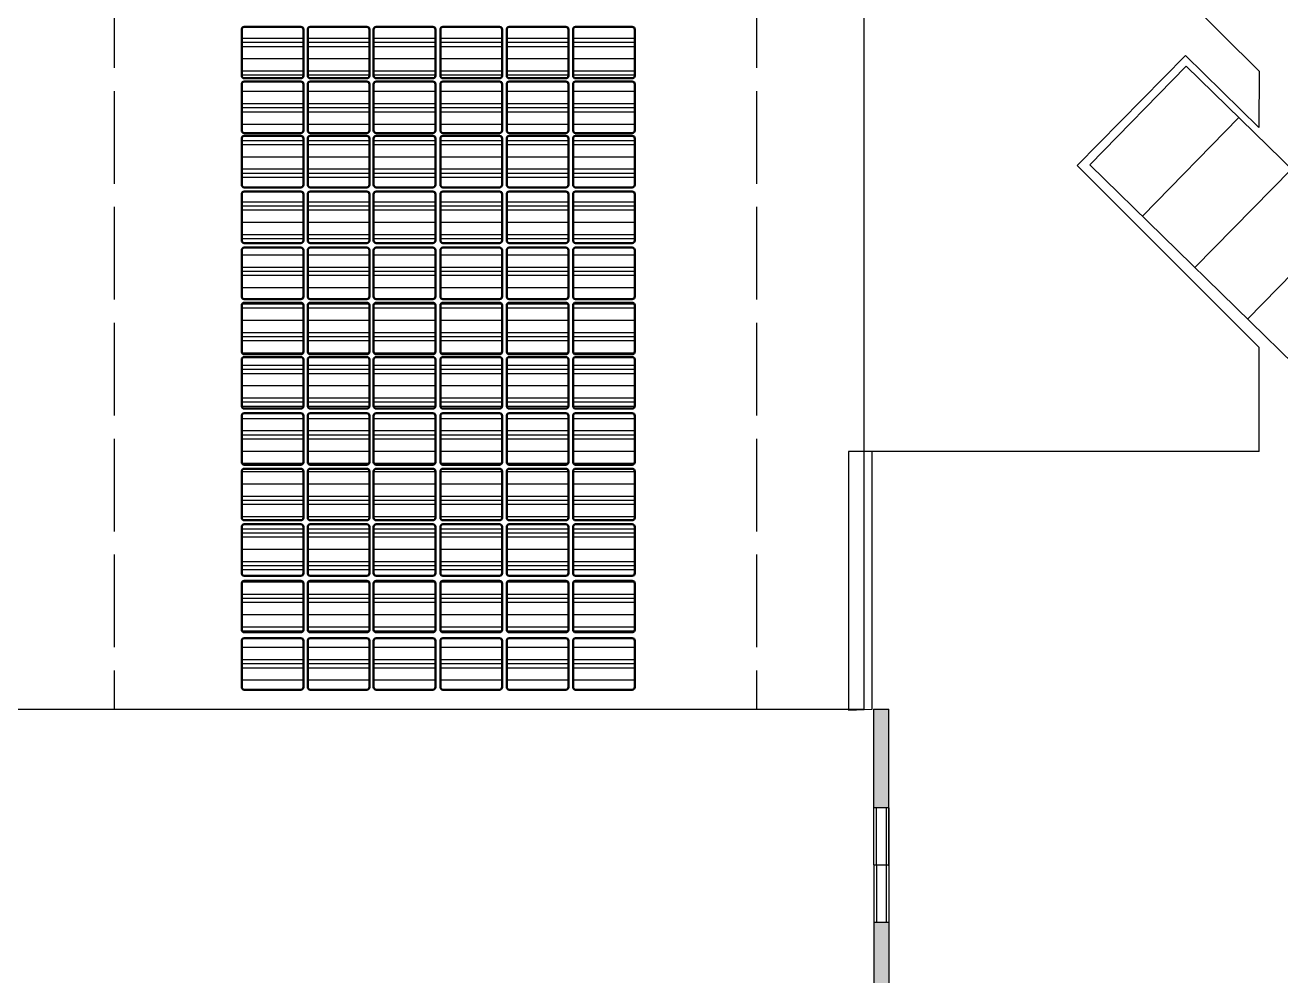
# Model space of a CAD drawing. Header units: millimetres. Extents: x -17739 to 130674, y -21116 to 94884.
# Drawn here: x 88508 to 112891, y 16703 to 35164 of the extents above; entities that cross this region are included whole.
import ezdxf

# ---------------------------------------------------------------- set-up
doc = ezdxf.new("R2010")
doc.units = ezdxf.units.MM
doc.linetypes.add('ACAD_ISO02W100', pattern=[15, 12, -3])
doc.layers.add('AM_0', color=7, linetype='Continuous', lineweight=50)
for name, color, linetype in [('freecads.com', 7, 'Continuous'), ('Hatches', 141, 'Continuous'), ('Pathways', 50, 'ACAD_ISO02W100'), ('Windows', 150, 'Continuous'), ('Workstations', 7, 'Continuous')]:
    doc.layers.add(name, color=color, linetype=linetype)
pattern_1 = [(0, (-14633.8, -808.35), (0, 635), []), (0, (-14633.8, -729), (0, 635), []), (0, (-14633.8, -649.6), (0, 635), []), (0, (-14633.8, -411.5), (0, 635), [])]

# ---------------------------------------------------------------- blocks, each defined once
blk = doc.blocks.new('Window1')
at = {"layer": 'Windows'}
for p, q in [((0.665, 0.379), (-1.558, 0.379)), ((-1.558, 0.379), (-1.558, 0.079)), ((0.665, 0.329), (-1.558, 0.329)), ((-0.447, 0.079), (-0.447, 0.379)), ((0.665, 0.079), (0.665, 0.379)), ((-1.558, 0.129), (0.665, 0.129)), ((-1.558, 0.079), (0.665, 0.079))]:
    blk.add_line(p, q, dxfattribs=at)
blk = doc.blocks.new('truck')
at = {"layer": 'freecads.com'}
for p, q in [((70186, 34227), (70135, 34533)), ((68700, 34380), (62200, 34380)), ((62200, 34380), (62200, 31943)), ((63500, 34380), (63500, 31943)), ((64800, 34380), (64800, 31943)), ((66100, 34380), (66100, 31943)), ((67400, 34380), (67400, 31943)), ((68700, 34380), (68700, 31943)), ((69004, 34086), (69004, 34202)), ((69004, 34202), (69271, 34202)), ((70350, 34227), (69051, 34227)), ((69271, 34202), (69271, 34086)), ((69326, 34202), (70015, 34202)), ((69326, 34086), (69326, 34202)), ((70015, 34202), (69962, 34086)), ((70023, 34082), (70084, 34189)), ((69271, 34086), (69004, 34086)), ((69914, 34043), (69036, 34043)), ((69962, 34086), (69326, 34086)), ((68759, 33923), (68759, 32400)), ((68890, 33891), (68890, 32432)), ((70060, 33891), (70060, 32432)), ((70125, 32428), (70125, 33894)), ((70667, 33770), (70667, 32552)), ((70740, 33821), (70740, 32501)), ((69271, 32236), (69004, 32236)), ((69004, 32236), (69004, 32120)), ((69914, 32279), (69036, 32279)), ((69271, 32120), (69271, 32236)), ((69962, 32236), (69326, 32236)), ((69326, 32236), (69326, 32120)), ((70015, 32120), (69962, 32236)), ((70023, 32240), (70084, 32134)), ((69004, 32120), (69271, 32120)), ((70350, 32095), (69051, 32095)), ((69326, 32120), (70015, 32120)), ((70186, 32095), (70135, 31789)), ((68700, 31943), (62200, 31943))]:
    blk.add_line(p, q, dxfattribs=at)
for centre, radius, start, end in [((69057, 33929), 299, 91.1421, 181.1596), ((70114, 33807), 383, 26.0087, 94.4452), ((70219, 33780), 448, 358.8225, 88.8753), ((70342, 33829), 398, 358.897, 88.801), ((69039, 33894), 149, 91.1892, 181.1113), ((69911, 33894), 149, 358.8883, 88.8103), ((69902, 33892), 226, 359.7722, 57.5684), ((70306, 33923), 159, 8.4047, 31.5306), ((65034, 33161), 5485, 351.7741, 8.5348), ((70600, 33648), 410, 167.148, 180.1382), ((70462, 33681), 268, 151.3518, 167.419), ((70372, 33730), 165, 127.2971, 151.4262), ((70316, 33804), 72.3, 89.9608, 127.2153), ((70316, 33805), 71.4, 52.5553, 90.1497), ((70257, 33728), 168, 28.868, 52.5952), ((70169, 33681), 268, 12.5806, 28.6479), ((70031, 33648), 410, 359.8614, 12.8516), ((70553, 33686), 157, 316.3547, 43.9583), ((70600, 33646), 410, 179.8833, 192.8501), ((70462, 33613), 268, 192.5849, 208.6468), ((70135, 33631), 307, 331.528, 347.1953), ((70144, 33630), 298, 347.0068, 3.2494), ((70372, 33564), 165, 208.5734, 232.7025), ((70316, 33490), 72.3, 232.7842, 270.0388), ((70316, 33489), 71.4, 269.8499, 307.4443), ((70257, 33566), 168, 307.4045, 331.1316), ((70553, 32636), 157, 316.0401, 43.6461), ((69057, 32394), 299, 178.8399, 268.8575), ((69039, 32429), 149, 178.8923, 268.8062), ((69911, 32429), 149, 271.1933, 1.1073), ((69902, 32431), 226, 302.4312, 0.2274), ((70219, 32543), 448, 271.1243, 1.1771), ((70342, 32494), 398, 271.1986, 1.1026), ((70115, 32513), 381, 265.43, 328.856), ((70306, 32399), 159, 328.469, 351.5949)]:
    blk.add_arc(centre, radius, start, end, dxfattribs=at)

msp = doc.modelspace()

# ---------------------------------------------------------------- hatches: boundary and pattern name
h = msp.add_hatch()
h.set_pattern_fill('GRAVEL', color=256)
h.set_pattern_definition([(228.0127875, (-27627.5733, -20782.793), (-203.200000016, -228.599999986), [3.4172144, -338.3048364]), (184.969741, (-27629.8593, -20785.333), (304.7999998794, 25.400001447), [5.8640472, -580.540489]), (132.5104471, (-27635.7013, -20785.841), (254.000000107, -279.399999902), [4.1348152, -409.347228]), (267.273689, (-27645.6073, -20792.191), (25.400000053, 507.999999997), [5.3400452, -528.6643743]), (292.8336542, (-27645.8613, -20797.525), (-127.000000011, 304.7999999956), [5.236337, -518.3980775]), (357.273689, (-27643.8293, -20802.351), (-507.999999997, 25.400000053), [5.3400452, -528.6643743]), (37.69424047, (-27638.4953, -20802.605), (-330.1999999854, -254.000000019), [7.0619366, -699.131153]), (72.2553284, (-27632.9073, -20798.287), (177.800000048, 558.799999985), [6.6671952, -660.052566]), (121.4295656, (-27630.8753, -20791.937), (-203.200000029, 330.199999982), [5.35813, -530.455457]), (175.2363583, (-27633.6693, -20787.365), (279.399999996, -25.400000044), [6.1171328, -299.7393695]), (222.3974378, (-27639.7653, -20786.857), (-304.7999999902, -279.4000000106), [7.9107792, -783.167725]), (138.8140748, (-27620.4613, -20792.445), (-177.79999999, 152.400000012), [2.7000454, -267.3056582]), (171.4692344, (-27622.4933, -20790.667), (330.200000009, -50.799999942), [5.1368198, -508.54639]), (225, (-27627.573, -20789.905), (-4e-15, -25.4), [3.5920934, -32.328931]), (203.1985905, (-27629.3513, -20786.857), (127.000000003, 50.79999999), [1.9344132, -191.5062237]), (291.8014095, (-27631.1293, -20787.619), (-25.4, 76.2), [2.7356562, -134.04753]), (30.9637565, (-27630.1133, -20790.159), (76.2, 50.8), [4.4431966, -143.6629815]), (161.565051, (-27626.303, -20787.873), (50.8, -25.4), [3.2128714, -77.108981]), (16.3895403, (-27645.8613, -20787.619), (254, 76.2), [4.50088, -445.5882667]), (70.3461759, (-27641.5433, -20786.349), (-101.60000001, -279.399999997), [3.7759894, -373.8221568]), (293.1985905, (-27626.3033, -20782.793), (-50.79999999, 127.000000004), [3.868801, -189.571836]), (343.6104597, (-27624.7793, -20786.349), (-254.000000005, 76.199999982), [4.50088, -445.5882667]), (339.4439548, (-27645.8613, -20803.367), (-127, 50.8), [4.340352, -212.677343]), (294.7751406, (-27641.7973, -20804.891), (-127.000000151, 279.399999931), [3.6367212, -360.0359338]), (66.8014095, (-27626.0493, -20808.193), (50.79999999, 127.000000003), [3.868801, -189.571836]), (17.3540246, (-27624.5253, -20804.637), (-330.199999993, -101.600000021), [4.2578274, -421.5237598]), (69.4439548, (-27638.4953, -20808.193), (-50.8, -127), [2.170176, -214.847519]), (101.3099325, (-27627.5733, -20808.193), (-25.4, 101.6), [1.295146, -128.2199496]), (165.9637565, (-27627.827, -20806.923), (76.2, -25.4), [5.236337, -99.490546]), (186.009006, (-27632.9073, -20805.653), (253.999999999, 25.400000013), [4.85267, -480.4136486]), (303.6900675, (-27630.113, -20792.445), (-25.4, 50.8), [3.6632388, -87.9177636]), (353.1572266, (-27628.0813, -20795.493), (431.8000000027, -50.7999999774), [6.3955676, -633.1600907]), (60.9453959, (-27621.7313, -20796.255), (-101.600000003, -177.8), [2.6150824, -258.893923]), (90, (-27620.46, -20793.97), (-25.4, 25.4), [1.524, -23.876]), (120.2564372, (-27633.4153, -20804.891), (101.599999988, -177.800000007), [3.5286696, -349.3394077]), (48.0127875, (-27635.1933, -20801.843), (203.200000017, 228.599999985), [6.8344288, -334.887622]), (0, (-27630.62, -20796.763), (25.4, 25.4), [6.604, -18.796]), (325.3048465, (-27624.0173, -20796.763), (254.000000096, -177.799999863), [4.0160956, -397.5931672]), (254.054604, (-27620.7153, -20799.049), (-25.4, -101.6), [3.6982908, -181.2165004]), (207.64597536, (-27621.7313, -20802.605), (-482.600000018, -253.999999966), [6.021451, -596.1246442]), (175.42607874, (-27627.0653, -20805.399), (-330.2, 25.4), [6.3702946, -630.6584646])])
edge = h.paths.add_edge_path()
edge.add_line((-6197, -19436), (-6197, 76756))
edge.add_arc((-4197, 76756), 2000, 90, 180)
edge.add_line((-4197, 78756), (116945, 78756))
at = {"layer": 'Hatches'}
h = msp.add_hatch(color=256, dxfattribs=at)
h.dxf.hatch_style = 1
h.paths.add_polyline_path([(105239, 61217), (105234, 66006), (104934, 66006), (104939, 61217)])
h.paths.add_polyline_path([(105249, 51884), (105241, 58994), (104941, 58993), (104949, 51884)])
h.paths.add_polyline_path([(105291, 12956), (105286, 17745), (104986, 17744), (104991, 12955)])
h.paths.add_polyline_path([(105298, 6179), (105293, 10732), (104993, 10732), (104998, 6178)])
h.paths.add_polyline_path([(105307, -2505), (105300, 3955), (105000, 3955), (105007, -2506)])
h.paths.add_polyline_path([(105281, 21884), (104981, 21884), (104983, 19968), (105283, 19968)])
at = {"layer": 'Workstations'}
h = msp.add_hatch(dxfattribs=at)
h.set_pattern_fill('PLASTI', color=256, scale=100)
h.set_pattern_definition(pattern_1)
edge = h.paths.add_edge_path()
edge.add_line((94044, 44896), (95144, 44896))
edge.add_arc((95144, 44946), 50, 270, 360)
edge.add_line((95194, 44946), (95194, 45846))
edge.add_arc((95144, 45846), 50, 0, 90)
edge.add_line((95144, 45896), (94044, 45896))
edge.add_arc((94044, 45846), 50, 90, 180)
edge.add_line((93994, 45846), (93994, 44946))
edge.add_arc((94044, 44946), 50, 180, 270)
edge = h.paths.add_edge_path()
edge.add_line((95325, 32014), (96425, 32014))
edge.add_arc((96425, 32064), 50, 270, 360)
edge.add_line((96475, 32064), (96475, 32964))
edge.add_arc((96425, 32964), 50, 0, 90)
edge.add_line((96425, 33014), (95325, 33014))
edge.add_arc((95325, 32964), 50, 90, 180)
edge.add_line((95275, 32964), (95275, 32064))
edge.add_arc((95325, 32064), 50, 180, 270)
h = msp.add_hatch(dxfattribs=at)
h.set_pattern_fill('PLASTI', color=256, scale=100)
h.set_pattern_definition(pattern_1)
h.paths.add_polyline_path([(93863, 34131, 0.414214), (93913, 34181), (93913, 35081, 0.414214), (93863, 35131), (92763, 35131, 0.414214), (92713, 35081), (92713, 34181, 0.414214), (92763, 34131)])
h.paths.add_polyline_path([(94044, 35131, 0.414214), (93994, 35081), (93994, 34181, 0.414214), (94044, 34131), (95144, 34131, 0.414214), (95194, 34181), (95194, 35081, 0.414214), (95144, 35131)])
h.paths.add_polyline_path([(96475, 35081, 0.414214), (96425, 35131), (95325, 35131, 0.414214), (95275, 35081), (95275, 34181, 0.414214), (95325, 34131), (96425, 34131, 0.414214), (96475, 34181)])
h.paths.add_polyline_path([(97770, 35081, 0.414214), (97720, 35131), (96620, 35131, 0.414214), (96570, 35081), (96570, 34181, 0.414214), (96620, 34131), (97720, 34131, 0.414214), (97770, 34181)])
h.paths.add_polyline_path([(99058, 35081, 0.414214), (99008, 35131), (97908, 35131, 0.414214), (97858, 35081), (97858, 34181, 0.414214), (97908, 34131), (99008, 34131, 0.414214), (99058, 34181)])
h.paths.add_polyline_path([(100347, 35081, 0.414214), (100297, 35131), (99197, 35131, 0.414214), (99147, 35081), (99147, 34181, 0.414214), (99197, 34131), (100297, 34131, 0.414214), (100347, 34181)])
h = msp.add_hatch(dxfattribs=at)
h.set_pattern_fill('PLASTI', color=256, scale=100)
h.set_pattern_definition(pattern_1)
h.paths.add_polyline_path([(93863, 33069, 0.414214), (93913, 33119), (93913, 34019, 0.414214), (93863, 34069), (92763, 34069, 0.414214), (92713, 34019), (92713, 33119, 0.414214), (92763, 33069)])
h.paths.add_polyline_path([(94044, 34069, 0.414214), (93994, 34019), (93994, 33119, 0.414214), (94044, 33069), (95144, 33069, 0.414214), (95194, 33119), (95194, 34019, 0.414214), (95144, 34069)])
h.paths.add_polyline_path([(96475, 34019, 0.414214), (96425, 34069), (95325, 34069, 0.414214), (95275, 34019), (95275, 33119, 0.414214), (95325, 33069), (96425, 33069, 0.414214), (96475, 33119)])
h.paths.add_polyline_path([(97770, 34019, 0.414214), (97720, 34069), (96620, 34069, 0.414214), (96570, 34019), (96570, 33119, 0.414214), (96620, 33069), (97720, 33069, 0.414214), (97770, 33119)])
h.paths.add_polyline_path([(99058, 34019, 0.414214), (99008, 34069), (97908, 34069, 0.414214), (97858, 34019), (97858, 33119, 0.414214), (97908, 33069), (99008, 33069, 0.414214), (99058, 33119)])
h.paths.add_polyline_path([(100347, 34019, 0.414214), (100297, 34069), (99197, 34069, 0.414214), (99147, 34019), (99147, 33119, 0.414214), (99197, 33069), (100297, 33069, 0.414214), (100347, 33119)])
h = msp.add_hatch(dxfattribs=at)
h.set_pattern_fill('PLASTI', color=256, scale=100)
h.set_pattern_definition(pattern_1)
h.paths.add_polyline_path([(93863, 32014, 0.414214), (93913, 32064), (93913, 32964, 0.414214), (93863, 33014), (92763, 33014, 0.414214), (92713, 32964), (92713, 32064, 0.414214), (92763, 32014)])
h.paths.add_polyline_path([(94044, 33014, 0.414214), (93994, 32964), (93994, 32064, 0.414214), (94044, 32014), (95144, 32014, 0.414214), (95194, 32064), (95194, 32964, 0.414214), (95144, 33014)])
h.paths.add_polyline_path([(96475, 32964, 0.414214), (96425, 33014), (95325, 33014, 0.414214), (95275, 32964), (95275, 32064, 0.414214), (95325, 32014), (96425, 32014, 0.414214), (96475, 32064)])
h.paths.add_polyline_path([(97770, 32964, 0.414214), (97720, 33014), (96620, 33014, 0.414214), (96570, 32964), (96570, 32064, 0.414214), (96620, 32014), (97720, 32014, 0.414214), (97770, 32064)])
h.paths.add_polyline_path([(99058, 32964, 0.414214), (99008, 33014), (97908, 33014, 0.414214), (97858, 32964), (97858, 32064, 0.414214), (97908, 32014), (99008, 32014, 0.414214), (99058, 32064)])
h.paths.add_polyline_path([(100347, 32964, 0.414214), (100297, 33014), (99197, 33014, 0.414214), (99147, 32964), (99147, 32064, 0.414214), (99197, 32014), (100297, 32014, 0.414214), (100347, 32064)])
h = msp.add_hatch(dxfattribs=at)
h.set_pattern_fill('PLASTI', color=256, scale=100)
h.set_pattern_definition(pattern_1)
h.paths.add_polyline_path([(93863, 30932, 0.414214), (93913, 30982), (93913, 31882, 0.414214), (93863, 31932), (92763, 31932, 0.414214), (92713, 31882), (92713, 30982, 0.414214), (92763, 30932)])
h.paths.add_polyline_path([(94044, 31932, 0.414214), (93994, 31882), (93994, 30982, 0.414214), (94044, 30932), (95144, 30932, 0.414214), (95194, 30982), (95194, 31882, 0.414214), (95144, 31932)])
h.paths.add_polyline_path([(96475, 31882, 0.414214), (96425, 31932), (95325, 31932, 0.414214), (95275, 31882), (95275, 30982, 0.414214), (95325, 30932), (96425, 30932, 0.414214), (96475, 30982)])
h.paths.add_polyline_path([(97770, 31882, 0.414214), (97720, 31932), (96620, 31932, 0.414214), (96570, 31882), (96570, 30982, 0.414214), (96620, 30932), (97720, 30932, 0.414214), (97770, 30982)])
h.paths.add_polyline_path([(99058, 31882, 0.414214), (99008, 31932), (97908, 31932, 0.414214), (97858, 31882), (97858, 30982, 0.414214), (97908, 30932), (99008, 30932, 0.414214), (99058, 30982)])
h.paths.add_polyline_path([(100347, 31882, 0.414214), (100297, 31932), (99197, 31932, 0.414214), (99147, 31882), (99147, 30982, 0.414214), (99197, 30932), (100297, 30932, 0.414214), (100347, 30982)])
h = msp.add_hatch(dxfattribs=at)
h.set_pattern_fill('PLASTI', color=256, scale=100)
h.set_pattern_definition(pattern_1)
h.paths.add_polyline_path([(93863, 29843, 0.414214), (93913, 29893), (93913, 30793, 0.414214), (93863, 30843), (92763, 30843, 0.414214), (92713, 30793), (92713, 29893, 0.414214), (92763, 29843)])
h.paths.add_polyline_path([(94044, 30843, 0.414214), (93994, 30793), (93994, 29893, 0.414214), (94044, 29843), (95144, 29843, 0.414214), (95194, 29893), (95194, 30793, 0.414214), (95144, 30843)])
h.paths.add_polyline_path([(96475, 30793, 0.414214), (96425, 30843), (95325, 30843, 0.414214), (95275, 30793), (95275, 29893, 0.414214), (95325, 29843), (96425, 29843, 0.414214), (96475, 29893)])
h.paths.add_polyline_path([(97770, 30793, 0.414214), (97720, 30843), (96620, 30843, 0.414214), (96570, 30793), (96570, 29893, 0.414214), (96620, 29843), (97720, 29843, 0.414214), (97770, 29893)])
h.paths.add_polyline_path([(99058, 30793, 0.414214), (99008, 30843), (97908, 30843, 0.414214), (97858, 30793), (97858, 29893, 0.414214), (97908, 29843), (99008, 29843, 0.414214), (99058, 29893)])
h.paths.add_polyline_path([(100347, 30793, 0.414214), (100297, 30843), (99197, 30843, 0.414214), (99147, 30793), (99147, 29893, 0.414214), (99197, 29843), (100297, 29843, 0.414214), (100347, 29893)])
h = msp.add_hatch(dxfattribs=at)
h.set_pattern_fill('PLASTI', color=256, scale=100)
h.set_pattern_definition(pattern_1)
h.paths.add_polyline_path([(93863, 28774, 0.414214), (93913, 28824), (93913, 29724, 0.414214), (93863, 29774), (92763, 29774, 0.414214), (92713, 29724), (92713, 28824, 0.414214), (92763, 28774)])
h.paths.add_polyline_path([(94044, 29774, 0.414214), (93994, 29724), (93994, 28824, 0.414214), (94044, 28774), (95144, 28774, 0.414214), (95194, 28824), (95194, 29724, 0.414214), (95144, 29774)])
h.paths.add_polyline_path([(96475, 29724, 0.414214), (96425, 29774), (95325, 29774, 0.414214), (95275, 29724), (95275, 28824, 0.414214), (95325, 28774), (96425, 28774, 0.414214), (96475, 28824)])
h.paths.add_polyline_path([(97770, 29724, 0.414214), (97720, 29774), (96620, 29774, 0.414214), (96570, 29724), (96570, 28824, 0.414214), (96620, 28774), (97720, 28774, 0.414214), (97770, 28824)])
h.paths.add_polyline_path([(99058, 29724, 0.414214), (99008, 29774), (97908, 29774, 0.414214), (97858, 29724), (97858, 28824, 0.414214), (97908, 28774), (99008, 28774, 0.414214), (99058, 28824)])
h.paths.add_polyline_path([(100347, 29724, 0.414214), (100297, 29774), (99197, 29774, 0.414214), (99147, 29724), (99147, 28824, 0.414214), (99197, 28774), (100297, 28774, 0.414214), (100347, 28824)])
h = msp.add_hatch(dxfattribs=at)
h.set_pattern_fill('PLASTI', color=256, scale=100)
h.set_pattern_definition(pattern_1)
h.paths.add_polyline_path([(93863, 27719, 0.414214), (93913, 27769), (93913, 28669, 0.414214), (93863, 28719), (92763, 28719, 0.414214), (92713, 28669), (92713, 27769, 0.414214), (92763, 27719)])
h.paths.add_polyline_path([(94044, 28719, 0.414214), (93994, 28669), (93994, 27769, 0.414214), (94044, 27719), (95144, 27719, 0.414214), (95194, 27769), (95194, 28669, 0.414214), (95144, 28719)])
h.paths.add_polyline_path([(96475, 28669, 0.414214), (96425, 28719), (95325, 28719, 0.414214), (95275, 28669), (95275, 27769, 0.414214), (95325, 27719), (96425, 27719, 0.414214), (96475, 27769)])
h.paths.add_polyline_path([(97770, 28669, 0.414214), (97720, 28719), (96620, 28719, 0.414214), (96570, 28669), (96570, 27769, 0.414214), (96620, 27719), (97720, 27719, 0.414214), (97770, 27769)])
h.paths.add_polyline_path([(99058, 28669, 0.414214), (99008, 28719), (97908, 28719, 0.414214), (97858, 28669), (97858, 27769, 0.414214), (97908, 27719), (99008, 27719, 0.414214), (99058, 27769)])
h.paths.add_polyline_path([(100347, 28669, 0.414214), (100297, 28719), (99197, 28719, 0.414214), (99147, 28669), (99147, 27769, 0.414214), (99197, 27719), (100297, 27719, 0.414214), (100347, 27769)])
h = msp.add_hatch(dxfattribs=at)
h.set_pattern_fill('PLASTI', color=256, scale=100)
h.set_pattern_definition(pattern_1)
h.paths.add_polyline_path([(93863, 26629, 0.414214), (93913, 26679), (93913, 27579, 0.414214), (93863, 27629), (92763, 27629, 0.414214), (92713, 27579), (92713, 26679, 0.414214), (92763, 26629)])
h.paths.add_polyline_path([(94044, 27629, 0.414214), (93994, 27579), (93994, 26679, 0.414214), (94044, 26629), (95144, 26629, 0.414214), (95194, 26679), (95194, 27579, 0.414214), (95144, 27629)])
h.paths.add_polyline_path([(96475, 27579, 0.414214), (96425, 27629), (95325, 27629, 0.414214), (95275, 27579), (95275, 26679, 0.414214), (95325, 26629), (96425, 26629, 0.414214), (96475, 26679)])
h.paths.add_polyline_path([(97770, 27579, 0.414214), (97720, 27629), (96620, 27629, 0.414214), (96570, 27579), (96570, 26679, 0.414214), (96620, 26629), (97720, 26629, 0.414214), (97770, 26679)])
h.paths.add_polyline_path([(99058, 27579, 0.414214), (99008, 27629), (97908, 27629, 0.414214), (97858, 27579), (97858, 26679, 0.414214), (97908, 26629), (99008, 26629, 0.414214), (99058, 26679)])
h.paths.add_polyline_path([(100347, 27579, 0.414214), (100297, 27629), (99197, 27629, 0.414214), (99147, 27579), (99147, 26679, 0.414214), (99197, 26629), (100297, 26629, 0.414214), (100347, 26679)])
h = msp.add_hatch(dxfattribs=at)
h.set_pattern_fill('PLASTI', color=256, scale=100)
h.set_pattern_definition(pattern_1)
h.paths.add_polyline_path([(93863, 25549, 0.414214), (93913, 25599), (93913, 26499, 0.414214), (93863, 26549), (92763, 26549, 0.414214), (92713, 26499), (92713, 25599, 0.414214), (92763, 25549)])
h.paths.add_polyline_path([(94044, 26549, 0.414214), (93994, 26499), (93994, 25599, 0.414214), (94044, 25549), (95144, 25549, 0.414214), (95194, 25599), (95194, 26499, 0.414214), (95144, 26549)])
h.paths.add_polyline_path([(96475, 26499, 0.414214), (96425, 26549), (95325, 26549, 0.414214), (95275, 26499), (95275, 25599, 0.414214), (95325, 25549), (96425, 25549, 0.414214), (96475, 25599)])
h.paths.add_polyline_path([(97770, 26499, 0.414214), (97720, 26549), (96620, 26549, 0.414214), (96570, 26499), (96570, 25599, 0.414214), (96620, 25549), (97720, 25549, 0.414214), (97770, 25599)])
h.paths.add_polyline_path([(99058, 26499, 0.414214), (99008, 26549), (97908, 26549, 0.414214), (97858, 26499), (97858, 25599, 0.414214), (97908, 25549), (99008, 25549, 0.414214), (99058, 25599)])
h.paths.add_polyline_path([(100347, 26499, 0.414214), (100297, 26549), (99197, 26549, 0.414214), (99147, 26499), (99147, 25599, 0.414214), (99197, 25549), (100297, 25549, 0.414214), (100347, 25599)])
h = msp.add_hatch(dxfattribs=at)
h.set_pattern_fill('PLASTI', color=256, scale=100)
h.set_pattern_definition(pattern_1)
h.paths.add_polyline_path([(93863, 24471, 0.414214), (93913, 24521), (93913, 25421, 0.414214), (93863, 25471), (92763, 25471, 0.414214), (92713, 25421), (92713, 24521, 0.414214), (92763, 24471)])
h.paths.add_polyline_path([(94044, 25471, 0.414214), (93994, 25421), (93994, 24521, 0.414214), (94044, 24471), (95144, 24471, 0.414214), (95194, 24521), (95194, 25421, 0.414214), (95144, 25471)])
h.paths.add_polyline_path([(96475, 25421, 0.414214), (96425, 25471), (95325, 25471, 0.414214), (95275, 25421), (95275, 24521, 0.414214), (95325, 24471), (96425, 24471, 0.414214), (96475, 24521)])
h.paths.add_polyline_path([(97770, 25421, 0.414214), (97720, 25471), (96620, 25471, 0.414214), (96570, 25421), (96570, 24521, 0.414214), (96620, 24471), (97720, 24471, 0.414214), (97770, 24521)])
h.paths.add_polyline_path([(99058, 25421, 0.414214), (99008, 25471), (97908, 25471, 0.414214), (97858, 25421), (97858, 24521, 0.414214), (97908, 24471), (99008, 24471, 0.414214), (99058, 24521)])
h.paths.add_polyline_path([(100347, 25421, 0.414214), (100297, 25471), (99197, 25471, 0.414214), (99147, 25421), (99147, 24521, 0.414214), (99197, 24471), (100297, 24471, 0.414214), (100347, 24521)])
h = msp.add_hatch(dxfattribs=at)
h.set_pattern_fill('PLASTI', color=256, scale=100)
h.set_pattern_definition(pattern_1)
h.paths.add_polyline_path([(93863, 23374, 0.414214), (93913, 23424), (93913, 24324, 0.414214), (93863, 24374), (92763, 24374, 0.414214), (92713, 24324), (92713, 23424, 0.414214), (92763, 23374)])
h.paths.add_polyline_path([(94044, 24374, 0.414214), (93994, 24324), (93994, 23424, 0.414214), (94044, 23374), (95144, 23374, 0.414214), (95194, 23424), (95194, 24324, 0.414214), (95144, 24374)])
h.paths.add_polyline_path([(96475, 24324, 0.414214), (96425, 24374), (95325, 24374, 0.414214), (95275, 24324), (95275, 23424, 0.414214), (95325, 23374), (96425, 23374, 0.414214), (96475, 23424)])
h.paths.add_polyline_path([(97770, 24324, 0.414214), (97720, 24374), (96620, 24374, 0.414214), (96570, 24324), (96570, 23424, 0.414214), (96620, 23374), (97720, 23374, 0.414214), (97770, 23424)])
h.paths.add_polyline_path([(99058, 24324, 0.414214), (99008, 24374), (97908, 24374, 0.414214), (97858, 24324), (97858, 23424, 0.414214), (97908, 23374), (99008, 23374, 0.414214), (99058, 23424)])
h.paths.add_polyline_path([(100347, 24324, 0.414214), (100297, 24374), (99197, 24374, 0.414214), (99147, 24324), (99147, 23424, 0.414214), (99197, 23374), (100297, 23374, 0.414214), (100347, 23424)])
h = msp.add_hatch(dxfattribs=at)
h.set_pattern_fill('PLASTI', color=256, scale=100)
h.set_pattern_definition(pattern_1)
h.paths.add_polyline_path([(93863, 22259, 0.414214), (93913, 22309), (93913, 23209, 0.414214), (93863, 23259), (92763, 23259, 0.414214), (92713, 23209), (92713, 22309, 0.414214), (92763, 22259)])
h.paths.add_polyline_path([(94044, 23259, 0.414214), (93994, 23209), (93994, 22309, 0.414214), (94044, 22259), (95144, 22259, 0.414214), (95194, 22309), (95194, 23209, 0.414214), (95144, 23259)])
h.paths.add_polyline_path([(96475, 23209, 0.414214), (96425, 23259), (95325, 23259, 0.414214), (95275, 23209), (95275, 22309, 0.414214), (95325, 22259), (96425, 22259, 0.414214), (96475, 22309)])
h.paths.add_polyline_path([(97770, 23209, 0.414214), (97720, 23259), (96620, 23259, 0.414214), (96570, 23209), (96570, 22309, 0.414214), (96620, 22259), (97720, 22259, 0.414214), (97770, 22309)])
h.paths.add_polyline_path([(99058, 23209, 0.414214), (99008, 23259), (97908, 23259, 0.414214), (97858, 23209), (97858, 22309, 0.414214), (97908, 22259), (99008, 22259, 0.414214), (99058, 22309)])
h.paths.add_polyline_path([(100347, 23209, 0.414214), (100297, 23259), (99197, 23259, 0.414214), (99147, 23209), (99147, 22309, 0.414214), (99197, 22259), (100297, 22259, 0.414214), (100347, 22309)])

# ---------------------------------------------------------------- linework, layer by layer
for p, q in [((108937, 37792), (112467, 34268)), ((111039, 34577), (108934, 32439)), ((112464, 33174), (111039, 34577)), ((108934, 32439), (112464, 28914)), ((112464, 28914), (112464, 26884)), ((104954, 26884), (104497, 26884)), ((104497, 26884), (104497, 21860)), ((112469, 26884), (104797, 26884)), ((104954, 21884), (104954, 26884)), ((104497, 21860), (104954, 21884)), ((104981, 21884), (105281, 21884))]:
    msp.add_line(p, q)
for points in [[(112467, 34268), (112464, 33174)], [(104497, 21884), (104797, 21884)], [(104981, 21884), (105007, -2206)], [(105007, -2506), (105307, -2505), (105281, 21884)]]:
    msp.add_lwpolyline(points)
at = {"layer": 'AM_0'}
for points in [[(92763, 34131), (93863, 34131, 0.414214), (93913, 34181), (93913, 35081, 0.414214), (93863, 35131), (92763, 35131, 0.414214), (92713, 35081), (92713, 34181, 0.414214)], [(94044, 34131), (95144, 34131, 0.414214), (95194, 34181), (95194, 35081, 0.414214), (95144, 35131), (94044, 35131, 0.414214), (93994, 35081), (93994, 34181, 0.414214)], [(95325, 34131), (96425, 34131, 0.414214), (96475, 34181), (96475, 35081, 0.414214), (96425, 35131), (95325, 35131, 0.414214), (95275, 35081), (95275, 34181, 0.414214)], [(96620, 34131), (97720, 34131, 0.414214), (97770, 34181), (97770, 35081, 0.414214), (97720, 35131), (96620, 35131, 0.414214), (96570, 35081), (96570, 34181, 0.414214)], [(97908, 34131), (99008, 34131, 0.414214), (99058, 34181), (99058, 35081, 0.414214), (99008, 35131), (97908, 35131, 0.414214), (97858, 35081), (97858, 34181, 0.414214)], [(99197, 34131), (100297, 34131, 0.414214), (100347, 34181), (100347, 35081, 0.414214), (100297, 35131), (99197, 35131, 0.414214), (99147, 35081), (99147, 34181, 0.414214)], [(92763, 33069), (93863, 33069, 0.414214), (93913, 33119), (93913, 34019, 0.414214), (93863, 34069), (92763, 34069, 0.414214), (92713, 34019), (92713, 33119, 0.414214)], [(94044, 33069), (95144, 33069, 0.414214), (95194, 33119), (95194, 34019, 0.414214), (95144, 34069), (94044, 34069, 0.414214), (93994, 34019), (93994, 33119, 0.414214)], [(95325, 33069), (96425, 33069, 0.414214), (96475, 33119), (96475, 34019, 0.414214), (96425, 34069), (95325, 34069, 0.414214), (95275, 34019), (95275, 33119, 0.414214)], [(96620, 33069), (97720, 33069, 0.414214), (97770, 33119), (97770, 34019, 0.414214), (97720, 34069), (96620, 34069, 0.414214), (96570, 34019), (96570, 33119, 0.414214)], [(97908, 33069), (99008, 33069, 0.414214), (99058, 33119), (99058, 34019, 0.414214), (99008, 34069), (97908, 34069, 0.414214), (97858, 34019), (97858, 33119, 0.414214)], [(99197, 33069), (100297, 33069, 0.414214), (100347, 33119), (100347, 34019, 0.414214), (100297, 34069), (99197, 34069, 0.414214), (99147, 34019), (99147, 33119, 0.414214)], [(92763, 32014), (93863, 32014, 0.414214), (93913, 32064), (93913, 32964, 0.414214), (93863, 33014), (92763, 33014, 0.414214), (92713, 32964), (92713, 32064, 0.414214)], [(94044, 32014), (95144, 32014, 0.414214), (95194, 32064), (95194, 32964, 0.414214), (95144, 33014), (94044, 33014, 0.414214), (93994, 32964), (93994, 32064, 0.414214)], [(95325, 32014), (96425, 32014, 0.414214), (96475, 32064), (96475, 32964, 0.414214), (96425, 33014), (95325, 33014, 0.414214), (95275, 32964), (95275, 32064, 0.414214)], [(96620, 32014), (97720, 32014, 0.414214), (97770, 32064), (97770, 32964, 0.414214), (97720, 33014), (96620, 33014, 0.414214), (96570, 32964), (96570, 32064, 0.414214)], [(97908, 32014), (99008, 32014, 0.414214), (99058, 32064), (99058, 32964, 0.414214), (99008, 33014), (97908, 33014, 0.414214), (97858, 32964), (97858, 32064, 0.414214)], [(99197, 32014), (100297, 32014, 0.414214), (100347, 32064), (100347, 32964, 0.414214), (100297, 33014), (99197, 33014, 0.414214), (99147, 32964), (99147, 32064, 0.414214)], [(92763, 30932), (93863, 30932, 0.414214), (93913, 30982), (93913, 31882, 0.414214), (93863, 31932), (92763, 31932, 0.414214), (92713, 31882), (92713, 30982, 0.414214)], [(94044, 30932), (95144, 30932, 0.414214), (95194, 30982), (95194, 31882, 0.414214), (95144, 31932), (94044, 31932, 0.414214), (93994, 31882), (93994, 30982, 0.414214)], [(95325, 30932), (96425, 30932, 0.414214), (96475, 30982), (96475, 31882, 0.414214), (96425, 31932), (95325, 31932, 0.414214), (95275, 31882), (95275, 30982, 0.414214)], [(96620, 30932), (97720, 30932, 0.414214), (97770, 30982), (97770, 31882, 0.414214), (97720, 31932), (96620, 31932, 0.414214), (96570, 31882), (96570, 30982, 0.414214)], [(97908, 30932), (99008, 30932, 0.414214), (99058, 30982), (99058, 31882, 0.414214), (99008, 31932), (97908, 31932, 0.414214), (97858, 31882), (97858, 30982, 0.414214)], [(99197, 30932), (100297, 30932, 0.414214), (100347, 30982), (100347, 31882, 0.414214), (100297, 31932), (99197, 31932, 0.414214), (99147, 31882), (99147, 30982, 0.414214)], [(92763, 29843), (93863, 29843, 0.414214), (93913, 29893), (93913, 30793, 0.414214), (93863, 30843), (92763, 30843, 0.414214), (92713, 30793), (92713, 29893, 0.414214)], [(94044, 29843), (95144, 29843, 0.414214), (95194, 29893), (95194, 30793, 0.414214), (95144, 30843), (94044, 30843, 0.414214), (93994, 30793), (93994, 29893, 0.414214)], [(95325, 29843), (96425, 29843, 0.414214), (96475, 29893), (96475, 30793, 0.414214), (96425, 30843), (95325, 30843, 0.414214), (95275, 30793), (95275, 29893, 0.414214)], [(96620, 29843), (97720, 29843, 0.414214), (97770, 29893), (97770, 30793, 0.414214), (97720, 30843), (96620, 30843, 0.414214), (96570, 30793), (96570, 29893, 0.414214)], [(97908, 29843), (99008, 29843, 0.414214), (99058, 29893), (99058, 30793, 0.414214), (99008, 30843), (97908, 30843, 0.414214), (97858, 30793), (97858, 29893, 0.414214)], [(99197, 29843), (100297, 29843, 0.414214), (100347, 29893), (100347, 30793, 0.414214), (100297, 30843), (99197, 30843, 0.414214), (99147, 30793), (99147, 29893, 0.414214)], [(92763, 28774), (93863, 28774, 0.414214), (93913, 28824), (93913, 29724, 0.414214), (93863, 29774), (92763, 29774, 0.414214), (92713, 29724), (92713, 28824, 0.414214)], [(94044, 28774), (95144, 28774, 0.414214), (95194, 28824), (95194, 29724, 0.414214), (95144, 29774), (94044, 29774, 0.414214), (93994, 29724), (93994, 28824, 0.414214)], [(95325, 28774), (96425, 28774, 0.414214), (96475, 28824), (96475, 29724, 0.414214), (96425, 29774), (95325, 29774, 0.414214), (95275, 29724), (95275, 28824, 0.414214)], [(96620, 28774), (97720, 28774, 0.414214), (97770, 28824), (97770, 29724, 0.414214), (97720, 29774), (96620, 29774, 0.414214), (96570, 29724), (96570, 28824, 0.414214)], [(97908, 28774), (99008, 28774, 0.414214), (99058, 28824), (99058, 29724, 0.414214), (99008, 29774), (97908, 29774, 0.414214), (97858, 29724), (97858, 28824, 0.414214)], [(99197, 28774), (100297, 28774, 0.414214), (100347, 28824), (100347, 29724, 0.414214), (100297, 29774), (99197, 29774, 0.414214), (99147, 29724), (99147, 28824, 0.414214)], [(92763, 27719), (93863, 27719, 0.414214), (93913, 27769), (93913, 28669, 0.414214), (93863, 28719), (92763, 28719, 0.414214), (92713, 28669), (92713, 27769, 0.414214)], [(94044, 27719), (95144, 27719, 0.414214), (95194, 27769), (95194, 28669, 0.414214), (95144, 28719), (94044, 28719, 0.414214), (93994, 28669), (93994, 27769, 0.414214)], [(95325, 27719), (96425, 27719, 0.414214), (96475, 27769), (96475, 28669, 0.414214), (96425, 28719), (95325, 28719, 0.414214), (95275, 28669), (95275, 27769, 0.414214)], [(96620, 27719), (97720, 27719, 0.414214), (97770, 27769), (97770, 28669, 0.414214), (97720, 28719), (96620, 28719, 0.414214), (96570, 28669), (96570, 27769, 0.414214)], [(97908, 27719), (99008, 27719, 0.414214), (99058, 27769), (99058, 28669, 0.414214), (99008, 28719), (97908, 28719, 0.414214), (97858, 28669), (97858, 27769, 0.414214)], [(99197, 27719), (100297, 27719, 0.414214), (100347, 27769), (100347, 28669, 0.414214), (100297, 28719), (99197, 28719, 0.414214), (99147, 28669), (99147, 27769, 0.414214)], [(92763, 26629), (93863, 26629, 0.414214), (93913, 26679), (93913, 27579, 0.414214), (93863, 27629), (92763, 27629, 0.414214), (92713, 27579), (92713, 26679, 0.414214)], [(94044, 26629), (95144, 26629, 0.414214), (95194, 26679), (95194, 27579, 0.414214), (95144, 27629), (94044, 27629, 0.414214), (93994, 27579), (93994, 26679, 0.414214)], [(95325, 26629), (96425, 26629, 0.414214), (96475, 26679), (96475, 27579, 0.414214), (96425, 27629), (95325, 27629, 0.414214), (95275, 27579), (95275, 26679, 0.414214)], [(96620, 26629), (97720, 26629, 0.414214), (97770, 26679), (97770, 27579, 0.414214), (97720, 27629), (96620, 27629, 0.414214), (96570, 27579), (96570, 26679, 0.414214)], [(97908, 26629), (99008, 26629, 0.414214), (99058, 26679), (99058, 27579, 0.414214), (99008, 27629), (97908, 27629, 0.414214), (97858, 27579), (97858, 26679, 0.414214)], [(99197, 26629), (100297, 26629, 0.414214), (100347, 26679), (100347, 27579, 0.414214), (100297, 27629), (99197, 27629, 0.414214), (99147, 27579), (99147, 26679, 0.414214)], [(92763, 25549), (93863, 25549, 0.414214), (93913, 25599), (93913, 26499, 0.414214), (93863, 26549), (92763, 26549, 0.414214), (92713, 26499), (92713, 25599, 0.414214)], [(94044, 25549), (95144, 25549, 0.414214), (95194, 25599), (95194, 26499, 0.414214), (95144, 26549), (94044, 26549, 0.414214), (93994, 26499), (93994, 25599, 0.414214)], [(95325, 25549), (96425, 25549, 0.414214), (96475, 25599), (96475, 26499, 0.414214), (96425, 26549), (95325, 26549, 0.414214), (95275, 26499), (95275, 25599, 0.414214)], [(96620, 25549), (97720, 25549, 0.414214), (97770, 25599), (97770, 26499, 0.414214), (97720, 26549), (96620, 26549, 0.414214), (96570, 26499), (96570, 25599, 0.414214)], [(97908, 25549), (99008, 25549, 0.414214), (99058, 25599), (99058, 26499, 0.414214), (99008, 26549), (97908, 26549, 0.414214), (97858, 26499), (97858, 25599, 0.414214)], [(99197, 25549), (100297, 25549, 0.414214), (100347, 25599), (100347, 26499, 0.414214), (100297, 26549), (99197, 26549, 0.414214), (99147, 26499), (99147, 25599, 0.414214)], [(92763, 24471), (93863, 24471, 0.414214), (93913, 24521), (93913, 25421, 0.414214), (93863, 25471), (92763, 25471, 0.414214), (92713, 25421), (92713, 24521, 0.414214)], [(94044, 24471), (95144, 24471, 0.414214), (95194, 24521), (95194, 25421, 0.414214), (95144, 25471), (94044, 25471, 0.414214), (93994, 25421), (93994, 24521, 0.414214)], [(95325, 24471), (96425, 24471, 0.414214), (96475, 24521), (96475, 25421, 0.414214), (96425, 25471), (95325, 25471, 0.414214), (95275, 25421), (95275, 24521, 0.414214)], [(96620, 24471), (97720, 24471, 0.414214), (97770, 24521), (97770, 25421, 0.414214), (97720, 25471), (96620, 25471, 0.414214), (96570, 25421), (96570, 24521, 0.414214)], [(97908, 24471), (99008, 24471, 0.414214), (99058, 24521), (99058, 25421, 0.414214), (99008, 25471), (97908, 25471, 0.414214), (97858, 25421), (97858, 24521, 0.414214)], [(99197, 24471), (100297, 24471, 0.414214), (100347, 24521), (100347, 25421, 0.414214), (100297, 25471), (99197, 25471, 0.414214), (99147, 25421), (99147, 24521, 0.414214)], [(92763, 23374), (93863, 23374, 0.414214), (93913, 23424), (93913, 24324, 0.414214), (93863, 24374), (92763, 24374, 0.414214), (92713, 24324), (92713, 23424, 0.414214)], [(94044, 23374), (95144, 23374, 0.414214), (95194, 23424), (95194, 24324, 0.414214), (95144, 24374), (94044, 24374, 0.414214), (93994, 24324), (93994, 23424, 0.414214)], [(95325, 23374), (96425, 23374, 0.414214), (96475, 23424), (96475, 24324, 0.414214), (96425, 24374), (95325, 24374, 0.414214), (95275, 24324), (95275, 23424, 0.414214)], [(96620, 23374), (97720, 23374, 0.414214), (97770, 23424), (97770, 24324, 0.414214), (97720, 24374), (96620, 24374, 0.414214), (96570, 24324), (96570, 23424, 0.414214)], [(97908, 23374), (99008, 23374, 0.414214), (99058, 23424), (99058, 24324, 0.414214), (99008, 24374), (97908, 24374, 0.414214), (97858, 24324), (97858, 23424, 0.414214)], [(99197, 23374), (100297, 23374, 0.414214), (100347, 23424), (100347, 24324, 0.414214), (100297, 24374), (99197, 24374, 0.414214), (99147, 24324), (99147, 23424, 0.414214)], [(92763, 22259), (93863, 22259, 0.414214), (93913, 22309), (93913, 23209, 0.414214), (93863, 23259), (92763, 23259, 0.414214), (92713, 23209), (92713, 22309, 0.414214)], [(94044, 22259), (95144, 22259, 0.414214), (95194, 22309), (95194, 23209, 0.414214), (95144, 23259), (94044, 23259, 0.414214), (93994, 23209), (93994, 22309, 0.414214)], [(95325, 22259), (96425, 22259, 0.414214), (96475, 22309), (96475, 23209, 0.414214), (96425, 23259), (95325, 23259, 0.414214), (95275, 23209), (95275, 22309, 0.414214)], [(96620, 22259), (97720, 22259, 0.414214), (97770, 22309), (97770, 23209, 0.414214), (97720, 23259), (96620, 23259, 0.414214), (96570, 23209), (96570, 22309, 0.414214)], [(97908, 22259), (99008, 22259, 0.414214), (99058, 22309), (99058, 23209, 0.414214), (99008, 23259), (97908, 23259, 0.414214), (97858, 23209), (97858, 22309, 0.414214)], [(99197, 22259), (100297, 22259, 0.414214), (100347, 22309), (100347, 23209, 0.414214), (100297, 23259), (99197, 23259, 0.414214), (99147, 23209), (99147, 22309, 0.414214)]]:
    msp.add_lwpolyline(points, format="xyb", close=True, dxfattribs=at)
at = {"layer": 'Pathways', "ltscale": 150}
for p, q in [((90238, 51884), (90238, 21884)), ((102711, 51884), (102711, 21884))]:
    msp.add_line(p, q, dxfattribs=at)
at = {"layer": 'Workstations', "color": 2}
msp.add_lwpolyline([(87797, 34634), (87797, 21884), (104797, 21884), (104797, 51884), (87797, 51884), (87797, 39134)], dxfattribs=at)

# ---------------------------------------------------------------- block references
for name, p, xscale, yscale, zscale, rotation in [('truck', (86773, 107267), -1.098877627130363, 1.098877627130363, 1.098877627130363, 135.6049480056045), ('Window1', (104906, 18409), 1000, 1000, 1000, 270.0612774419644)]:
    msp.add_blockref(name, p, dxfattribs=dict(xscale=xscale, yscale=yscale, zscale=zscale, rotation=rotation))

doc.saveas('drawing.dxf')
